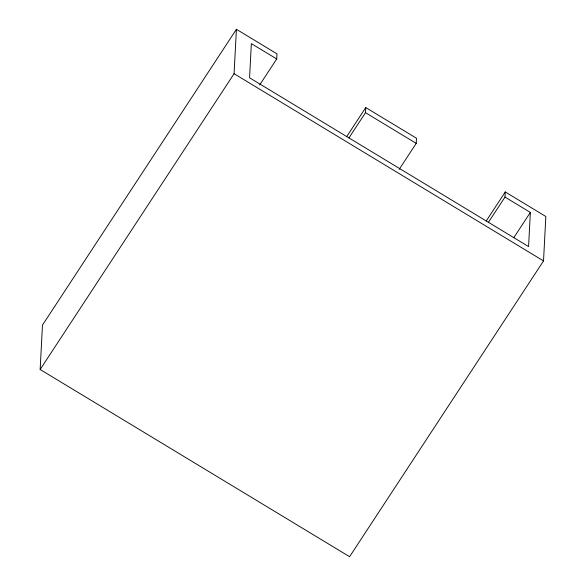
<?xml version="1.0" encoding="UTF-8"?>
<svg xmlns="http://www.w3.org/2000/svg" width="586" height="586" viewBox="0 0 586 586"><rect width="100%" height="100%" fill="white"/><g stroke="black" fill="none" stroke-linecap="round" stroke-linejoin="round"><path stroke-width="0.88" d="M486.219 221.003L505.264 191.952L545.844 216.505L543.522 260.916L349.593 556.7L40.156 369.495L42.478 325.084L236.407 29.3L276.988 53.853L276.717 58.974L259.679 84.97M40.156 369.495L234.078 73.711L236.407 29.3M348.956 137.908L365.496 112.68L365.759 107.56L416.492 138.245L416.221 143.372L399.183 169.361M488.453 222.306L504.993 197.079L505.264 191.952M504.993 197.079L530.359 212.425L528.572 246.589L249.563 77.792L251.357 43.628L276.717 58.974M346.714 136.604L365.759 107.56M513.827 237.645L530.359 212.425M365.496 112.68L416.221 143.372M234.078 73.711L543.522 260.916"/></g></svg>
